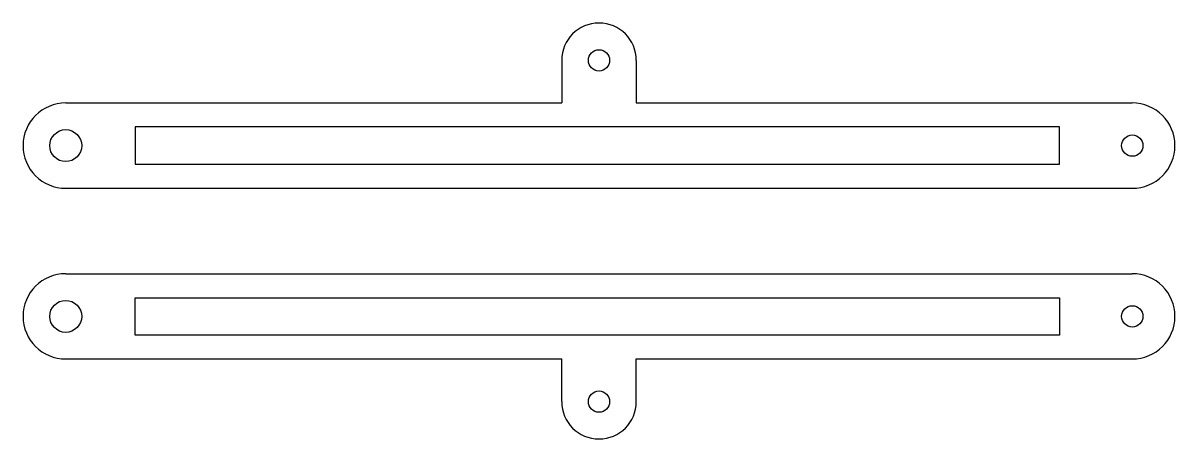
# Model space of a CAD drawing. Extents: x -18 to 198, y -47 to 31.
import ezdxf

# ---------------------------------------------------------------- set-up
doc = ezdxf.new("R2010")
doc.units = 0
doc.layers.get('0').update_dxf_attribs({"linetype": 'CONTINUOUS'})

msp = doc.modelspace()

# ---------------------------------------------------------------- linework, layer by layer
at = {"color": 7, "linetype": 'CONTINUOUS'}
for p, q in [((83, 24), (83, 16)), ((97, 24), (97, 16)), ((-10, 16), (83, 16)), ((97, 16), (190, 16)), ((176.34, 11.5), (3, 11.5)), ((3, 11.5), (3, 4.5)), ((176.34, 4.5), (176.34, 11.5)), ((3, 4.5), (176.34, 4.5)), ((-10, 0), (190, 0)), ((-10, -16.02), (190, -16.02)), ((3, -27.52), (3, -20.52)), ((3, -20.52), (176.34, -20.52)), ((176.34, -20.52), (176.34, -27.52)), ((176.34, -27.52), (3, -27.52)), ((-10, -32.02), (83, -32.02)), ((83, -40.02), (83, -32.02)), ((97, -32.02), (190, -32.02)), ((97, -40.02), (97, -32.02))]:
    msp.add_line(p, q, dxfattribs=at)
for centre, radius in [((90, 24), 2), ((-10, 8), 3), ((190, 8), 2), ((-10, -24.02), 3), ((190, -24.02), 2), ((90, -40.02), 2)]:
    msp.add_circle(centre, radius, dxfattribs=at)
for centre, radius, start, end in [((90, 24), 7, 0, 180), ((-10, 8), 8, 90, 270), ((190, 8), 8, 270, 90), ((-10, -24.02), 8, 90, 270), ((190, -24.02), 8, 270, 90), ((90, -40.02), 7, 180, 0)]:
    msp.add_arc(centre, radius, start, end, dxfattribs=at)

doc.saveas('drawing.dxf')
